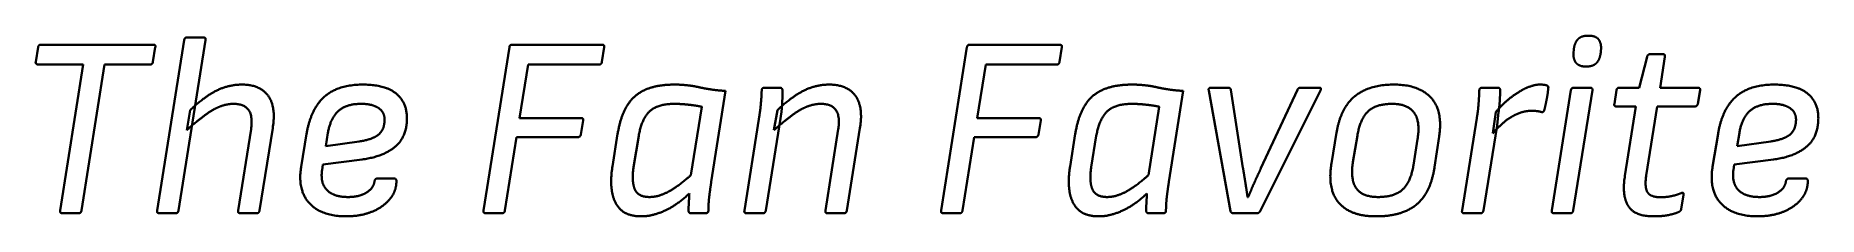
# Model space of a CAD drawing. Header units: inches. Extents: x 0.07 to 4.96, y -0.01 to 0.49.
import ezdxf

# ---------------------------------------------------------------- set-up
doc = ezdxf.new("R2010")
doc.units = ezdxf.units.IN
doc.header["$MEASUREMENT"] = 0
doc.layers.add('ModelSketch_Visible', color=7, linetype='Continuous', lineweight=40)

msp = doc.modelspace()

# ---------------------------------------------------------------- linework, layer by layer
at = {"layer": 'ModelSketch_Visible'}
for p, q in [((0.0685, 0.4153), (0.0748, 0.4555)), ((0.0833, 0.4626), (0.3913, 0.4626)), ((0.3969, 0.4555), (0.3905, 0.4153)), ((0.4019, 0.0071), (0.4761, 0.4753)), ((0.5347, 0.4753), (0.4605, 0.0071)), ((0.4838, 0.4824), (0.529, 0.4824)), ((1.2982, 0.0071), (1.3689, 0.4555)), ((1.3759, 0.4626), (1.6231, 0.4626)), ((1.6295, 0.4555), (1.6231, 0.4153)), ((2.5546, 0.0071), (2.6253, 0.4555)), ((2.6323, 0.4626), (2.8795, 0.4626)), ((2.8859, 0.4555), (2.8795, 0.4153)), ((4.2906, 0.4414), (4.2913, 0.4485)), ((4.3661, 0.4485), (4.3655, 0.4414)), ((0.1992, 0.4082), (0.0748, 0.4082)), ((0.1356, 0.0077), (0.1992, 0.4082)), ((0.2578, 0.4082), (0.1942, 0.0071)), ((0.3828, 0.4082), (0.2578, 0.4082)), ((1.4204, 0.4082), (1.3971, 0.2613)), ((1.6161, 0.4082), (1.4204, 0.4082)), ((2.6768, 0.4082), (2.6535, 0.2613)), ((2.8725, 0.4082), (2.6768, 0.4082)), ((4.4714, 0.3446), (4.4926, 0.4294)), ((4.501, 0.4365), (4.5356, 0.4365)), ((4.5413, 0.4294), (4.5286, 0.3446)), ((2.0702, 0.3446), (2.1111, 0.3446)), ((3.2961, 0.3446), (3.342, 0.3446)), ((3.542, 0.3446), (3.5921, 0.3446)), ((4.0406, 0.3446), (4.0822, 0.3446)), ((4.292, 0.3446), (4.3358, 0.3446)), ((4.417, 0.3446), (4.4714, 0.3446)), ((4.5286, 0.3446), (4.6316, 0.3446)), ((1.9628, 0.3355), (1.9233, 0.0862)), ((3.2192, 0.3355), (3.1797, 0.0862)), ((3.3491, 0.0056), (3.289, 0.3369)), ((3.3498, 0.339), (3.3831, 0.1243)), ((3.5963, 0.3369), (3.4303, 0.0056)), ((3.4325, 0.1236), (3.5327, 0.339)), ((4.2313, 0.0071), (4.2836, 0.3376)), ((4.3428, 0.3376), (4.2899, 0.0071)), ((4.4029, 0.3002), (4.4085, 0.3376)), ((4.638, 0.3376), (4.6316, 0.3002)), ((0.4831, 0.2281), (0.4923, 0.2825)), ((1.3971, 0.2613), (1.5652, 0.2613)), ((1.5716, 0.2543), (1.5652, 0.2161)), ((1.8674, 0.1045), (1.8971, 0.2924)), ((2.0143, 0.0071), (2.0538, 0.2585)), ((2.1132, 0.2599), (2.0729, 0.0071)), ((2.0955, 0.2281), (2.1047, 0.2825)), ((2.1153, 0.2726), (2.1132, 0.2599)), ((2.6535, 0.2613), (2.8216, 0.2613)), ((2.828, 0.2543), (2.8216, 0.2161)), ((3.1238, 0.1045), (3.1535, 0.2924)), ((3.9847, 0.0071), (4.025, 0.2607)), ((4.0695, 0.2196), (4.0772, 0.2775)), ((4.085, 0.2783), (4.0807, 0.2408)), ((4.4621, 0.2931), (4.4085, 0.2931)), ((4.4318, 0.1024), (4.4621, 0.2931)), ((4.5208, 0.2931), (4.4904, 0.1038)), ((4.6239, 0.2931), (4.5208, 0.2931)), ((0.6244, 0.0071), (0.6597, 0.231)), ((0.7191, 0.2337), (0.683, 0.0071)), ((0.7974, 0.1278), (0.8122, 0.2183)), ((0.8709, 0.2204), (0.8652, 0.1843)), ((0.8652, 0.1843), (0.957, 0.1971)), ((1.3886, 0.209), (1.3568, 0.0071)), ((1.5581, 0.209), (1.3886, 0.209)), ((1.652, 0.1286), (1.6662, 0.2175)), ((1.7241, 0.2125), (1.71, 0.1265)), ((2.2368, 0.0071), (2.2721, 0.231)), ((2.3315, 0.2337), (2.2954, 0.0071)), ((2.645, 0.209), (2.6132, 0.0071)), ((2.8145, 0.209), (2.645, 0.209)), ((2.9084, 0.1286), (2.9226, 0.2175)), ((2.9805, 0.2125), (2.9664, 0.1265)), ((3.626, 0.1363), (3.6401, 0.2218)), ((3.6972, 0.2133), (3.6852, 0.1406)), ((3.8512, 0.1321), (3.8626, 0.2034)), ((3.9218, 0.2104), (3.9091, 0.1265)), ((4.0807, 0.2408), (4.0433, 0.0071)), ((4.6727, 0.1278), (4.6875, 0.2183)), ((4.7462, 0.2204), (4.7404, 0.1843)), ((4.7404, 0.1843), (4.8323, 0.1971)), ((0.9648, 0.1477), (0.8568, 0.1342)), ((4.8401, 0.1477), (4.7321, 0.1342)), ((0.8568, 0.1342), (0.8546, 0.1186)), ((4.7321, 0.1342), (4.7298, 0.1186)), ((1.0064, 0.0953), (1.0524, 0.0953)), ((4.5928, 0.0501), (4.5865, 0.0113)), ((4.8817, 0.0953), (4.9276, 0.0953)), ((0.1865, 0), (0.1419, 0)), ((0.4528, 0), (0.4075, 0)), ((0.6753, 0), (0.63, 0)), ((1.3491, 0), (1.3039, 0)), ((1.9069, 0), (1.8681, 0)), ((2.0652, 0), (2.02, 0)), ((2.2877, 0), (2.2424, 0)), ((2.6055, 0), (2.5603, 0)), ((3.1633, 0), (3.1245, 0)), ((3.4211, 0), (3.3569, 0)), ((3.3958, 0.0438), (3.3972, 0.0438)), ((4.0356, 0), (3.9904, 0)), ((4.2821, 0), (4.2369, 0))]:
    msp.add_line(p, q, dxfattribs=at)
for points in [[(0.0748, 0.4555), (0.0763, 0.4626), (0.0833, 0.4626)], [(0.3913, 0.4626), (0.3949, 0.4626), (0.3962, 0.4608)], [(0.3962, 0.4608), (0.3976, 0.4591), (0.3969, 0.4555)], [(0.4761, 0.4753), (0.4775, 0.4824), (0.4838, 0.4824)], [(0.529, 0.4824), (0.5361, 0.4824), (0.5347, 0.4753)], [(1.3689, 0.4555), (1.3703, 0.4626), (1.3759, 0.4626)], [(1.6231, 0.4626), (1.6266, 0.4626), (1.6284, 0.4608)], [(1.6284, 0.4608), (1.6302, 0.4591), (1.6295, 0.4555)], [(2.6253, 0.4555), (2.6267, 0.4626), (2.6323, 0.4626)], [(2.8795, 0.4626), (2.883, 0.4626), (2.8848, 0.4608)], [(2.8848, 0.4608), (2.8866, 0.4591), (2.8859, 0.4555)], [(4.2973, 0.4132), (4.2892, 0.4238), (4.2906, 0.4414)], [(4.2913, 0.4485), (4.2934, 0.4676), (4.3026, 0.4775)], [(4.3026, 0.4775), (4.3118, 0.4873), (4.3316, 0.4873)], [(4.3316, 0.4873), (4.352, 0.4873), (4.3598, 0.4767)], [(4.3655, 0.4414), (4.3634, 0.4223), (4.3541, 0.4125)], [(4.3598, 0.4767), (4.3676, 0.4661), (4.3661, 0.4485)], [(0.0699, 0.4104), (0.0678, 0.4125), (0.0685, 0.4153)], [(0.0748, 0.4082), (0.0721, 0.4082), (0.0699, 0.4104)], [(0.3905, 0.4153), (0.3891, 0.4082), (0.3828, 0.4082)], [(1.6231, 0.4153), (1.6217, 0.4082), (1.6161, 0.4082)], [(2.8795, 0.4153), (2.8781, 0.4082), (2.8725, 0.4082)], [(4.3252, 0.4026), (4.3054, 0.4026), (4.2973, 0.4132)], [(4.3541, 0.4125), (4.3449, 0.4026), (4.3252, 0.4026)], [(4.4926, 0.4294), (4.4947, 0.4365), (4.501, 0.4365)], [(4.5356, 0.4365), (4.5433, 0.4365), (4.5413, 0.4294)], [(0.5615, 0.3348), (0.5961, 0.3531), (0.635, 0.3531)], [(0.635, 0.3531), (0.6838, 0.3531), (0.7063, 0.3228)], [(0.8617, 0.3203), (0.8992, 0.3531), (0.9669, 0.3531)], [(0.9669, 0.3531), (1.027, 0.3531), (1.0573, 0.3291)], [(1.7149, 0.3221), (1.7516, 0.3531), (1.8222, 0.3531)], [(1.8222, 0.3531), (1.8589, 0.3531), (1.8904, 0.3457)], [(1.8904, 0.3457), (1.9218, 0.3384), (1.9628, 0.3355)], [(2.0617, 0.3369), (2.0617, 0.3446), (2.0702, 0.3446)], [(2.1111, 0.3446), (2.1182, 0.3446), (2.1188, 0.3376)], [(2.174, 0.3348), (2.2086, 0.3531), (2.2474, 0.3531)], [(2.2474, 0.3531), (2.2962, 0.3531), (2.3187, 0.3228)], [(2.9713, 0.3221), (3.008, 0.3531), (3.0786, 0.3531)], [(3.0786, 0.3531), (3.1153, 0.3531), (3.1468, 0.3457)], [(3.1468, 0.3457), (3.1782, 0.3384), (3.2192, 0.3355)], [(3.289, 0.3369), (3.2877, 0.3446), (3.2961, 0.3446)], [(3.342, 0.3446), (3.3484, 0.3446), (3.3498, 0.339)], [(3.5327, 0.339), (3.5341, 0.3419), (3.5366, 0.3433)], [(3.5366, 0.3433), (3.5391, 0.3446), (3.542, 0.3446)], [(3.5921, 0.3446), (3.5956, 0.3446), (3.5967, 0.3425)], [(3.6902, 0.321), (3.729, 0.3531), (3.7982, 0.3531)], [(3.7982, 0.3531), (3.8653, 0.3531), (3.8989, 0.3175)], [(4.0321, 0.3369), (4.0321, 0.3446), (4.0406, 0.3446)], [(4.0822, 0.3446), (4.0892, 0.3446), (4.0892, 0.3384)], [(4.1172, 0.3164), (4.1387, 0.3334), (4.1602, 0.3433)], [(4.1602, 0.3433), (4.1818, 0.3531), (4.198, 0.3531)], [(4.198, 0.3531), (4.2114, 0.3531), (4.2164, 0.351)], [(4.2164, 0.351), (4.2199, 0.3503), (4.2209, 0.3478)], [(4.2209, 0.3478), (4.222, 0.3454), (4.2213, 0.3419)], [(4.2836, 0.3376), (4.2849, 0.3446), (4.292, 0.3446)], [(4.3358, 0.3446), (4.3436, 0.3446), (4.3428, 0.3376)], [(4.4085, 0.3376), (4.4099, 0.3446), (4.417, 0.3446)], [(4.6316, 0.3446), (4.6395, 0.3446), (4.638, 0.3376)], [(4.737, 0.3203), (4.7744, 0.3531), (4.8422, 0.3531)], [(4.8422, 0.3531), (4.9022, 0.3531), (4.9326, 0.3291)], [(0.4923, 0.2825), (0.5269, 0.3164), (0.5615, 0.3348)], [(0.6124, 0.3002), (0.594, 0.3002), (0.5757, 0.2934)], [(0.6597, 0.231), (0.6703, 0.3002), (0.6124, 0.3002)], [(0.7063, 0.3228), (0.7289, 0.2924), (0.7191, 0.2337)], [(0.8122, 0.2183), (0.8242, 0.2875), (0.8617, 0.3203)], [(0.9613, 0.3002), (0.9204, 0.3002), (0.8988, 0.28)], [(1.0093, 0.2889), (0.9923, 0.3002), (0.9613, 0.3002)], [(1.0573, 0.3291), (1.0877, 0.3051), (1.0877, 0.2607)], [(1.6662, 0.2175), (1.6782, 0.291), (1.7149, 0.3221)], [(1.8222, 0.3002), (1.775, 0.3002), (1.7534, 0.279)], [(1.8589, 0.2981), (1.8378, 0.3002), (1.8222, 0.3002)], [(1.8971, 0.2924), (1.8801, 0.296), (1.8589, 0.2981)], [(2.0538, 0.2585), (2.0574, 0.2769), (2.0595, 0.3006)], [(2.0595, 0.3006), (2.0617, 0.3242), (2.0617, 0.3369)], [(2.1047, 0.2825), (2.1394, 0.3164), (2.174, 0.3348)], [(2.1175, 0.2949), (2.1167, 0.2818), (2.1153, 0.2726)], [(2.1189, 0.3199), (2.1182, 0.3079), (2.1175, 0.2949)], [(2.1188, 0.3376), (2.1196, 0.332), (2.1189, 0.3199)], [(2.2248, 0.3002), (2.2065, 0.3002), (2.1881, 0.2934)], [(2.2721, 0.231), (2.2827, 0.3002), (2.2248, 0.3002)], [(2.3187, 0.3228), (2.3413, 0.2924), (2.3315, 0.2337)], [(2.9226, 0.2175), (2.9346, 0.291), (2.9713, 0.3221)], [(3.0786, 0.3002), (3.0314, 0.3002), (3.0098, 0.279)], [(3.1153, 0.2981), (3.0942, 0.3002), (3.0786, 0.3002)], [(3.1535, 0.2924), (3.1365, 0.296), (3.1153, 0.2981)], [(3.5967, 0.3425), (3.5977, 0.3404), (3.5963, 0.3369)], [(3.6401, 0.2218), (3.6513, 0.2889), (3.6902, 0.321)], [(3.7926, 0.3002), (3.7488, 0.3002), (3.7269, 0.2797)], [(3.8523, 0.2769), (3.8343, 0.3002), (3.7926, 0.3002)], [(3.8989, 0.3175), (3.9324, 0.2818), (3.9218, 0.2104)], [(4.025, 0.2607), (4.0285, 0.2804), (4.0299, 0.2991)], [(4.0299, 0.2991), (4.0313, 0.3178), (4.0321, 0.3369)], [(4.0772, 0.2775), (4.0956, 0.2995), (4.1172, 0.3164)], [(4.0882, 0.3076), (4.0871, 0.2902), (4.085, 0.2783)], [(4.0892, 0.3384), (4.0892, 0.3249), (4.0882, 0.3076)], [(4.2171, 0.3129), (4.2143, 0.2981), (4.2107, 0.2839)], [(4.2213, 0.3419), (4.2199, 0.3278), (4.2171, 0.3129)], [(4.4085, 0.2931), (4.4014, 0.2931), (4.4029, 0.3002)], [(4.6316, 0.3002), (4.6303, 0.2931), (4.6239, 0.2931)], [(4.6875, 0.2183), (4.6995, 0.2875), (4.737, 0.3203)], [(4.8366, 0.3002), (4.7956, 0.3002), (4.774, 0.28)], [(4.8846, 0.2889), (4.8676, 0.3002), (4.8366, 0.3002)], [(4.9326, 0.3291), (4.9629, 0.3051), (4.9629, 0.2607)], [(0.5354, 0.2708), (0.5135, 0.2549), (0.4831, 0.2281)], [(0.5757, 0.2934), (0.5573, 0.2867), (0.5354, 0.2708)], [(0.8988, 0.28), (0.8772, 0.2599), (0.8709, 0.2204)], [(1.0263, 0.2571), (1.0263, 0.2775), (1.0093, 0.2889)], [(1.0104, 0.2165), (1.0263, 0.2302), (1.0263, 0.2571)], [(1.0877, 0.2607), (1.0877, 0.209), (1.0545, 0.1819)], [(1.5652, 0.2613), (1.573, 0.2613), (1.5716, 0.2543)], [(1.7534, 0.279), (1.7318, 0.2578), (1.7241, 0.2125)], [(2.1478, 0.2708), (2.1259, 0.2549), (2.0955, 0.2281)], [(2.1881, 0.2934), (2.1697, 0.2867), (2.1478, 0.2708)], [(2.8216, 0.2613), (2.8294, 0.2613), (2.828, 0.2543)], [(3.0098, 0.279), (2.9882, 0.2578), (2.9805, 0.2125)], [(3.7269, 0.2797), (3.7051, 0.2592), (3.6972, 0.2133)], [(3.8626, 0.2034), (3.8703, 0.2536), (3.8523, 0.2769)], [(4.103, 0.2525), (4.0857, 0.2387), (4.0695, 0.2196)], [(4.1387, 0.2737), (4.1204, 0.2663), (4.103, 0.2525)], [(4.1754, 0.2811), (4.1571, 0.2811), (4.1387, 0.2737)], [(4.1895, 0.2804), (4.1831, 0.2811), (4.1754, 0.2811)], [(4.2008, 0.2783), (4.1959, 0.2796), (4.1895, 0.2804)], [(4.2107, 0.2839), (4.2086, 0.2754), (4.2008, 0.2783)], [(4.774, 0.28), (4.7525, 0.2599), (4.7462, 0.2204)], [(4.9016, 0.2571), (4.9016, 0.2775), (4.8846, 0.2889)], [(4.8857, 0.2165), (4.9016, 0.2302), (4.9016, 0.2571)], [(4.9629, 0.2607), (4.9629, 0.209), (4.9298, 0.1819)], [(0.957, 0.1971), (0.9945, 0.2027), (1.0104, 0.2165)], [(1.5652, 0.2161), (1.5637, 0.209), (1.5581, 0.209)], [(2.8216, 0.2161), (2.8201, 0.209), (2.8145, 0.209)], [(4.8323, 0.1971), (4.8698, 0.2027), (4.8857, 0.2165)], [(1.0545, 0.1819), (1.0213, 0.1547), (0.9648, 0.1477)], [(4.9298, 0.1819), (4.8966, 0.1547), (4.8401, 0.1477)], [(0.8201, 0.0272), (0.7868, 0.0629), (0.7974, 0.1278)], [(0.8546, 0.1186), (0.8497, 0.0819), (0.8684, 0.0632)], [(1.6509, 0.0579), (1.6456, 0.0889), (1.652, 0.1286)], [(1.71, 0.1265), (1.7043, 0.0897), (1.7128, 0.0671)], [(1.8042, 0.0583), (1.8307, 0.0721), (1.8674, 0.1045)], [(2.9073, 0.0579), (2.902, 0.0889), (2.9084, 0.1286)], [(2.9664, 0.1265), (2.9607, 0.0897), (2.9692, 0.0671)], [(3.0606, 0.0583), (3.0871, 0.0721), (3.1238, 0.1045)], [(3.3831, 0.1243), (3.3866, 0.1045), (3.3897, 0.0844)], [(3.4144, 0.084), (3.4232, 0.1038), (3.4325, 0.1236)], [(3.6464, 0.0286), (3.6146, 0.0657), (3.626, 0.1363)], [(3.6852, 0.1406), (3.6775, 0.0933), (3.6937, 0.0689)], [(3.8212, 0.0649), (3.8441, 0.0854), (3.8512, 0.1321)], [(3.9091, 0.1265), (3.8985, 0.0558), (3.8594, 0.0237)], [(4.4406, 0.0205), (4.4233, 0.0494), (4.4318, 0.1024)], [(4.4904, 0.1038), (4.4855, 0.0706), (4.494, 0.0572)], [(4.6953, 0.0272), (4.6621, 0.0629), (4.6727, 0.1278)], [(4.7298, 0.1186), (4.725, 0.0819), (4.7437, 0.0632)], [(0.8684, 0.0632), (0.8872, 0.0445), (0.926, 0.0445)], [(0.926, 0.0445), (0.9557, 0.0445), (0.9758, 0.0561)], [(0.9758, 0.0561), (0.9959, 0.0678), (0.9987, 0.0876)], [(0.9987, 0.0876), (1.0002, 0.0953), (1.0064, 0.0953)], [(1.0588, 0.0883), (1.0588, 0.0607), (1.0408, 0.0388)], [(1.0524, 0.0953), (1.0588, 0.0953), (1.0588, 0.0883)], [(1.6753, 0.0092), (1.6562, 0.0268), (1.6509, 0.0579)], [(1.7128, 0.0671), (1.7212, 0.0445), (1.7538, 0.0445)], [(1.7538, 0.0445), (1.7777, 0.0445), (1.8042, 0.0583)], [(1.8632, 0.0544), (1.8307, 0.0233), (1.7964, 0.0074)], [(1.8618, 0.0303), (1.8625, 0.0424), (1.8632, 0.0544)], [(1.9233, 0.0862), (1.9204, 0.0671), (1.9179, 0.047)], [(2.9317, 0.0092), (2.9126, 0.0268), (2.9073, 0.0579)], [(2.9692, 0.0671), (2.9776, 0.0445), (3.0102, 0.0445)], [(3.0102, 0.0445), (3.0341, 0.0445), (3.0606, 0.0583)], [(3.1196, 0.0544), (3.0871, 0.0233), (3.0528, 0.0074)], [(3.1182, 0.0303), (3.1189, 0.0424), (3.1196, 0.0544)], [(3.1797, 0.0862), (3.1768, 0.0671), (3.1743, 0.047)], [(3.3897, 0.0844), (3.3929, 0.0642), (3.3958, 0.0438)], [(3.3972, 0.0438), (3.4056, 0.0642), (3.4144, 0.084)], [(3.6937, 0.0689), (3.7099, 0.0445), (3.7545, 0.0445)], [(3.7545, 0.0445), (3.7982, 0.0445), (3.8212, 0.0649)], [(4.494, 0.0572), (4.5024, 0.0438), (4.53, 0.0438)], [(4.5596, 0.047), (4.5745, 0.0501), (4.5857, 0.0551)], [(4.5857, 0.0551), (4.5942, 0.0586), (4.5928, 0.0501)], [(4.7437, 0.0632), (4.7624, 0.0445), (4.8012, 0.0445)], [(4.8012, 0.0445), (4.8309, 0.0445), (4.851, 0.0561)], [(4.851, 0.0561), (4.8711, 0.0678), (4.874, 0.0876)], [(4.874, 0.0876), (4.8754, 0.0953), (4.8817, 0.0953)], [(4.934, 0.0883), (4.934, 0.0607), (4.916, 0.0388)], [(4.9276, 0.0953), (4.934, 0.0953), (4.934, 0.0883)], [(0.1419, 0), (0.1342, 0), (0.1356, 0.0077)], [(0.1942, 0.0071), (0.1928, 0), (0.1865, 0)], [(0.4075, 0), (0.4005, 0), (0.4019, 0.0071)], [(0.4605, 0.0071), (0.4591, 0), (0.4528, 0)], [(0.63, 0), (0.623, 0), (0.6244, 0.0071)], [(0.683, 0.0071), (0.6816, 0), (0.6753, 0)], [(0.921, -0.0085), (0.8533, -0.0085), (0.8201, 0.0272)], [(0.9917, 0.0042), (0.9605, -0.0085), (0.921, -0.0085)], [(1.0408, 0.0388), (1.0228, 0.017), (0.9917, 0.0042)], [(1.3039, 0), (1.2968, 0), (1.2982, 0.0071)], [(1.3568, 0.0071), (1.3554, 0), (1.3491, 0)], [(1.7312, -0.0085), (1.6944, -0.0085), (1.6753, 0.0092)], [(1.7964, 0.0074), (1.7622, -0.0085), (1.7312, -0.0085)], [(1.861, 0.0071), (1.861, 0.0183), (1.8618, 0.0303)], [(1.8681, 0), (1.861, 0), (1.861, 0.0071)], [(1.9154, 0.0071), (1.9154, 0), (1.9069, 0)], [(1.9179, 0.047), (1.9154, 0.0268), (1.9154, 0.0071)], [(2.02, 0), (2.0129, 0), (2.0143, 0.0071)], [(2.0705, 0.0021), (2.0687, 0), (2.0652, 0)], [(2.0729, 0.0071), (2.0723, 0.0042), (2.0705, 0.0021)], [(2.2424, 0), (2.2354, 0), (2.2368, 0.0071)], [(2.2954, 0.0071), (2.294, 0), (2.2877, 0)], [(2.5603, 0), (2.5532, 0), (2.5546, 0.0071)], [(2.6132, 0.0071), (2.6118, 0), (2.6055, 0)], [(2.9876, -0.0085), (2.9508, -0.0085), (2.9317, 0.0092)], [(3.0528, 0.0074), (3.0186, -0.0085), (2.9876, -0.0085)], [(3.1174, 0.0071), (3.1174, 0.0183), (3.1182, 0.0303)], [(3.1245, 0), (3.1174, 0), (3.1174, 0.0071)], [(3.1718, 0.0071), (3.1718, 0), (3.1633, 0)], [(3.1743, 0.047), (3.1718, 0.0268), (3.1718, 0.0071)], [(3.3569, 0), (3.3513, 0), (3.3491, 0.0056)], [(3.4303, 0.0056), (3.4275, 0), (3.4211, 0)], [(3.7488, -0.0085), (3.6782, -0.0085), (3.6464, 0.0286)], [(3.8594, 0.0237), (3.8202, -0.0085), (3.7488, -0.0085)], [(3.9904, 0), (3.9833, 0), (3.9847, 0.0071)], [(4.0409, 0.0021), (4.0391, 0), (4.0356, 0)], [(4.0433, 0.0071), (4.0427, 0.0042), (4.0409, 0.0021)], [(4.2369, 0), (4.2298, 0), (4.2313, 0.0071)], [(4.2899, 0.0071), (4.2884, 0), (4.2821, 0)], [(4.5109, -0.0085), (4.4579, -0.0085), (4.4406, 0.0205)], [(4.53, 0.0438), (4.5448, 0.0438), (4.5596, 0.047)], [(4.5801, 0.0035), (4.5667, -0.0021), (4.5497, -0.0053)], [(4.5865, 0.0113), (4.5857, 0.0064), (4.5801, 0.0035)], [(4.7963, -0.0085), (4.7285, -0.0085), (4.6953, 0.0272)], [(4.8669, 0.0042), (4.8358, -0.0085), (4.7963, -0.0085)], [(4.916, 0.0388), (4.898, 0.017), (4.8669, 0.0042)], [(4.5497, -0.0053), (4.5328, -0.0085), (4.5109, -0.0085)]]:
    msp.add_open_spline(points, degree=2, dxfattribs=at)

doc.saveas('drawing.dxf')
